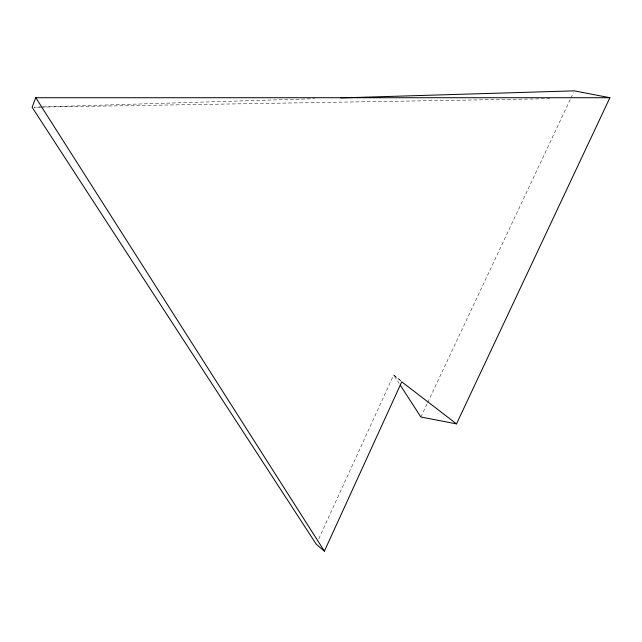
<?xml version="1.0" encoding="UTF-8"?>
<svg xmlns="http://www.w3.org/2000/svg" width="642" height="642" viewBox="0 0 642 642"><rect width="100%" height="100%" fill="white"/><g stroke="black" fill="none" stroke-linecap="round" stroke-linejoin="round"><path stroke-width="0.48" stroke-dasharray="3.21 2.41" d="M318.785 538.823L393.682 374.952L401.539 381.067M420.871 417.011L427.267 403.425M427.692 402.518L570.441 99.004M570.866 98.098L573.426 92.665M42.123 106.949L34.106 107.19L40.109 107.118M43.126 106.917L314.716 98.699M41.112 107.102L549.817 98.707M401.049 381.196L393.682 374.952L399.123 383.362"/><path stroke-width="0.96" d="M609.9 97.72L35.767 97.72L32.1 107.254L316.289 544.28L324.387 551.149L401.78 381.821L456.494 423.881L609.9 97.72L574.277 90.851L340.774 97.913M456.494 423.881L420.871 417.011L400.207 385.048M35.767 97.72L324.387 551.149"/></g></svg>
